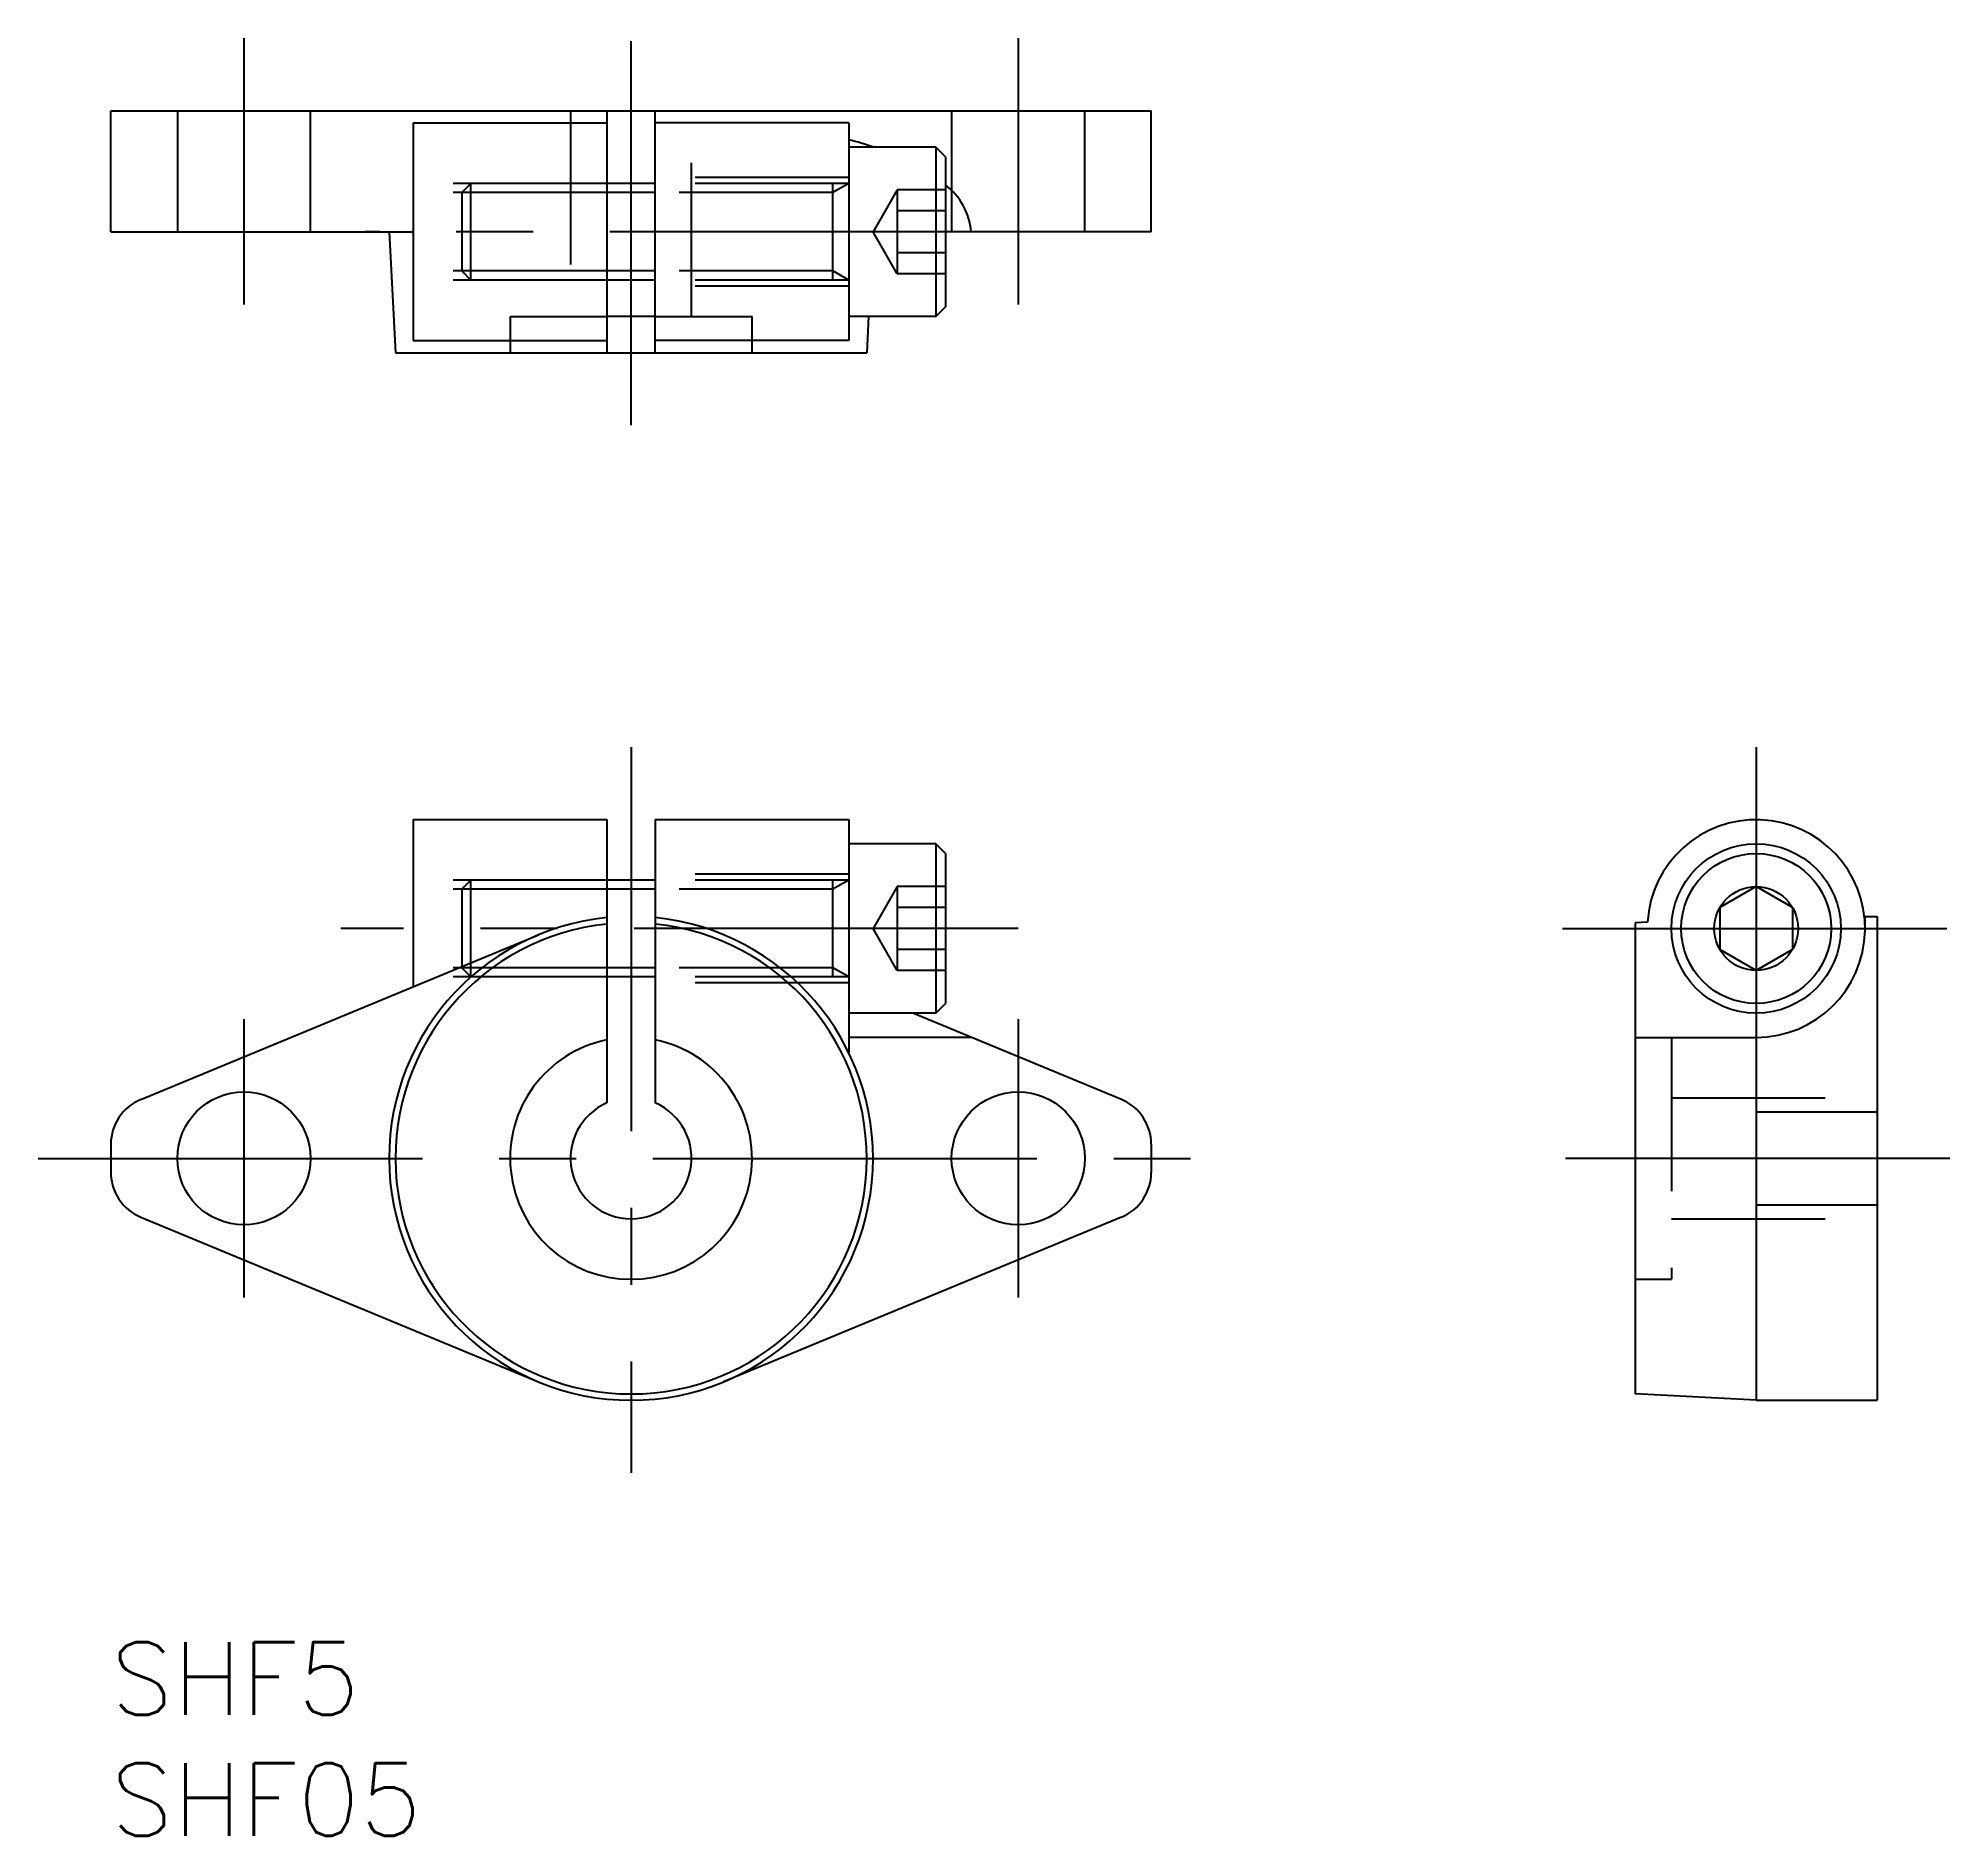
# Model space of a CAD drawing. Extents: x -3 to 76, y -8 to 66.3.
import ezdxf

# ---------------------------------------------------------------- set-up
doc = ezdxf.new("R2010")
doc.units = 0
doc.header["$LTSCALE"] = 0.5
doc.linetypes.add('CENTER', pattern=[50.8, 31.75, -6.35, 6.35, -6.35])
doc.linetypes.add('DASHED', pattern=[19.05, 12.7, -6.35])
for name, color, linetype in [('MSM_CENTER', 1, 'CENTER'), ('MSM_CONTINUOUS', 7, 'CONTINUOUS'), ('MSM_DASHED', 4, 'DASHED'), ('MSM_NARROW', 5, 'CONTINUOUS'), ('MSM_PART_NUMBER', 7, 'CONTINUOUS')]:
    doc.layers.add(name, color=color, linetype=linetype)
doc.styles.get("Standard").update_dxf_attribs({"font": 'txt.shx', "height": 3, "bigfont": 'bigfont.shx'})

# ---------------------------------------------------------------- blocks, each defined once
blk = doc.blocks.new('*U14')
at = {"layer": 'MSM_PART_NUMBER'}
blk.add_text('SHF5', height=3, dxfattribs=at).set_placement((0, -3))
blk = doc.blocks.new('*U15')
at = {"layer": 'MSM_PART_NUMBER'}
blk.add_text('SHF05', height=3, dxfattribs=at).set_placement((0, -8))

msp = doc.modelspace()

# ---------------------------------------------------------------- linework, layer by layer
at = {"layer": 'MSM_CENTER'}
for p, q in [((5.5, 66.299), (5.5, 55.299)), ((21.5, 50.299), (21.5, 66.299)), ((37.5, 66.299), (37.5, 55.299)), ((36.5, 58.299), (10.5, 58.299)), ((21.5, 37), (21.5, 7)), ((68, 37), (68, 21.924)), ((37.5, 29.5), (9.5, 29.5)), ((60, 29.5), (76, 29.5)), ((5.5, 25.75), (5.5, 14.25)), ((37.5, 25.75), (37.5, 14.25)), ((-3, 20), (46, 20)), ((76, 20), (60, 20))]:
    msp.add_line(p, q, dxfattribs=at)
at = {"layer": 'MSM_CONTINUOUS'}
for p, q in [((0, 58.299), (0, 63.299)), ((0, 63.299), (43, 63.299)), ((20.5, 63.299), (20.5, 53.299)), ((22.5, 53.299), (22.5, 63.299)), ((43, 58.299), (43, 63.299)), ((12.5, 62.799), (12.5, 53.799)), ((12.5, 62.799), (20.5, 62.799)), ((30.5, 62.799), (22.5, 62.799)), ((30.5, 62.799), (30.5, 53.799)), ((34.1, 61.799), (30.5, 61.799)), ((34.1, 61.799), (34.1, 54.799)), ((34.5, 61.399), (34.1, 61.799)), ((34.5, 61.399), (34.5, 55.199)), ((22.5, 60.299), (20.5, 60.299)), ((0, 58.299), (12.5, 58.299)), ((11.5, 58.299), (11.762, 53.299)), ((43, 58.299), (34.5, 58.299)), ((22.5, 56.299), (20.5, 56.299)), ((22.5, 54.799), (20.5, 54.799)), ((34.1, 54.799), (30.5, 54.799)), ((31.317, 54.799), (31.238, 53.299)), ((34.1, 54.799), (34.5, 55.199)), ((12.5, 53.799), (20.5, 53.799)), ((30.5, 53.799), (22.5, 53.799)), ((11.762, 53.299), (31.238, 53.299)), ((12.5, 34), (20.5, 34)), ((12.5, 34), (12.5, 27.096)), ((20.5, 34), (20.5, 22.291)), ((22.5, 34), (22.5, 22.291)), ((22.5, 34), (30.5, 34)), ((30.5, 34), (30.5, 24.359)), ((34.1, 33), (30.5, 33)), ((34.5, 32.6), (34.1, 33)), ((34.1, 33), (34.1, 26)), ((34.5, 32.6), (34.5, 26.4)), ((22.5, 31.5), (20.5, 31.5)), ((68, 31.232), (66.5, 30.366)), ((69.5, 30.366), (68, 31.232)), ((66.5, 30.366), (66.5, 28.634)), ((69.5, 30.366), (69.5, 28.634)), ((1.235, 22.43), (17.673, 29.239)), ((63.508, 29.765), (63, 29.738)), ((63, 29.738), (63, 10.262)), ((72.472, 30), (73, 30)), ((72.5, 29.5), (72.5, 30)), ((73, 30), (73, 10)), ((68, 27.768), (66.5, 28.634)), ((69.5, 28.634), (68, 27.768)), ((22.5, 27.5), (20.5, 27.5)), ((34.1, 26), (34.5, 26.4)), ((34.1, 26), (30.5, 26)), ((41.765, 22.43), (33.146, 26)), ((35.56, 25), (30.5, 25)), ((63, 25), (68, 25)), ((68, 25), (68, 10)), ((68, 21.918), (73, 21.918)), ((0, 20.582), (0, 19.418)), ((43, 20.582), (43, 19.418)), ((63, 20), (63, 20)), ((1.235, 17.57), (17.673, 10.761)), ((41.765, 17.57), (25.327, 10.761)), ((68, 18.082), (73, 18.082)), ((68, 10), (63, 10.262)), ((68, 10), (73, 10))]:
    msp.add_line(p, q, dxfattribs=at)
for centre, radius in [((68, 29.5), 3.5), ((68, 29.5), 3.1), ((68, 29.5), 1.732), ((5.5, 20), 2.75), ((37.5, 20), 2.75)]:
    msp.add_circle(centre, radius, dxfattribs=at)
for centre, radius, start, end in [((26.542, 46.887), 15.723, 71.52488, 75.42054), ((32.816, 58.058), 2.754, 5.01917, 52.31973), ((68, 29.5), 4.5, 270, 176.62941), ((21.5, 20), 10, 95.73917, 84.26083), ((21.5, 20), 9.738, 95.89415, 84.10585), ((21.5, 20), 5, 101.53696, 78.46304), ((2, 20.582), 2, 112.5, 180.00001), ((21.5, 20), 2.5, 113.57818, 66.42182), ((41, 20.582), 2, 359.99999, 67.5), ((2, 19.418), 2, 179.99999, 247.49999), ((41, 19.418), 2, 292.50001, 0.00001)]:
    msp.add_arc(centre, radius, start, end, dxfattribs=at)
at = {"layer": 'MSM_DASHED'}
for p, q in [((2.75, 63.299), (2.75, 58.299)), ((8.25, 58.299), (8.25, 63.299)), ((19, 63.299), (19, 54.799)), ((24, 54.799), (24, 63.299)), ((34.75, 63.299), (34.75, 58.299)), ((40.25, 58.299), (40.25, 63.299)), ((20.5, 60.299), (12.5, 60.299)), ((14.5, 59.92), (14.879, 60.299)), ((14.879, 56.299), (14.879, 60.299)), ((30.5, 60.549), (22.5, 60.549)), ((30.5, 60.299), (22.5, 60.299)), ((30.5, 60.299), (29.844, 59.92)), ((29.844, 56.299), (29.844, 60.299)), ((20.5, 59.92), (12.5, 59.92)), ((14.5, 59.92), (14.5, 56.678)), ((29.844, 59.92), (22.5, 59.92)), ((32.5, 60.031), (31.5, 58.299)), ((32.5, 60.031), (32.5, 56.567)), ((34.5, 60.031), (32.5, 60.031)), ((34.5, 59.165), (32.5, 59.165)), ((32.5, 56.567), (31.5, 58.299)), ((34.5, 57.433), (32.5, 57.433)), ((20.5, 56.678), (12.5, 56.678)), ((20.5, 56.299), (12.5, 56.299)), ((14.5, 56.678), (14.879, 56.299)), ((29.844, 56.678), (22.5, 56.678)), ((30.5, 56.299), (22.5, 56.299)), ((30.5, 56.299), (29.844, 56.678)), ((34.5, 56.567), (32.5, 56.567)), ((30.5, 56.049), (22.5, 56.049)), ((16.5, 54.799), (16.5, 53.299)), ((16.5, 54.799), (20.5, 54.799)), ((22.5, 54.799), (26.5, 54.799)), ((26.5, 53.299), (26.5, 54.799)), ((30.5, 31.75), (22.5, 31.75)), ((20.5, 31.5), (12.5, 31.5)), ((20.5, 31.121), (12.5, 31.121)), ((14.5, 31.121), (14.879, 31.5)), ((14.5, 31.121), (14.5, 27.879)), ((14.879, 27.5), (14.879, 31.5)), ((30.5, 31.5), (22.5, 31.5)), ((29.844, 31.121), (22.5, 31.121)), ((30.5, 31.5), (29.844, 31.121)), ((29.844, 27.5), (29.844, 31.5)), ((32.5, 31.232), (31.5, 29.5)), ((32.5, 31.232), (32.5, 27.768)), ((34.5, 31.232), (32.5, 31.232)), ((34.5, 30.366), (32.5, 30.366)), ((32.5, 27.768), (31.5, 29.5)), ((34.5, 28.634), (32.5, 28.634)), ((20.5, 27.879), (12.5, 27.879)), ((14.5, 27.879), (14.879, 27.5)), ((29.844, 27.879), (22.5, 27.879)), ((30.5, 27.5), (29.844, 27.879)), ((34.5, 27.768), (32.5, 27.768)), ((20.5, 27.5), (12.5, 27.5)), ((30.5, 27.5), (22.5, 27.5)), ((30.5, 27.25), (22.5, 27.25)), ((64.5, 25), (64.5, 15)), ((64.5, 22.5), (73, 22.5)), ((64.5, 17.5), (73, 17.5)), ((63, 15), (64.5, 15))]:
    msp.add_line(p, q, dxfattribs=at)
at = {"layer": 'MSM_NARROW'}
for p, q in [((22.5, 59.92), (20.5, 59.92)), ((22.5, 56.678), (20.5, 56.678)), ((22.5, 31.121), (20.5, 31.121)), ((22.5, 27.879), (20.5, 27.879))]:
    msp.add_line(p, q, dxfattribs=at)

# ---------------------------------------------------------------- block references
at = {"layer": 'MSM_CONTINUOUS'}
for name in ['*U14', '*U15']:
    msp.add_blockref(name, (0, 0), dxfattribs=at)

doc.saveas('drawing.dxf')
